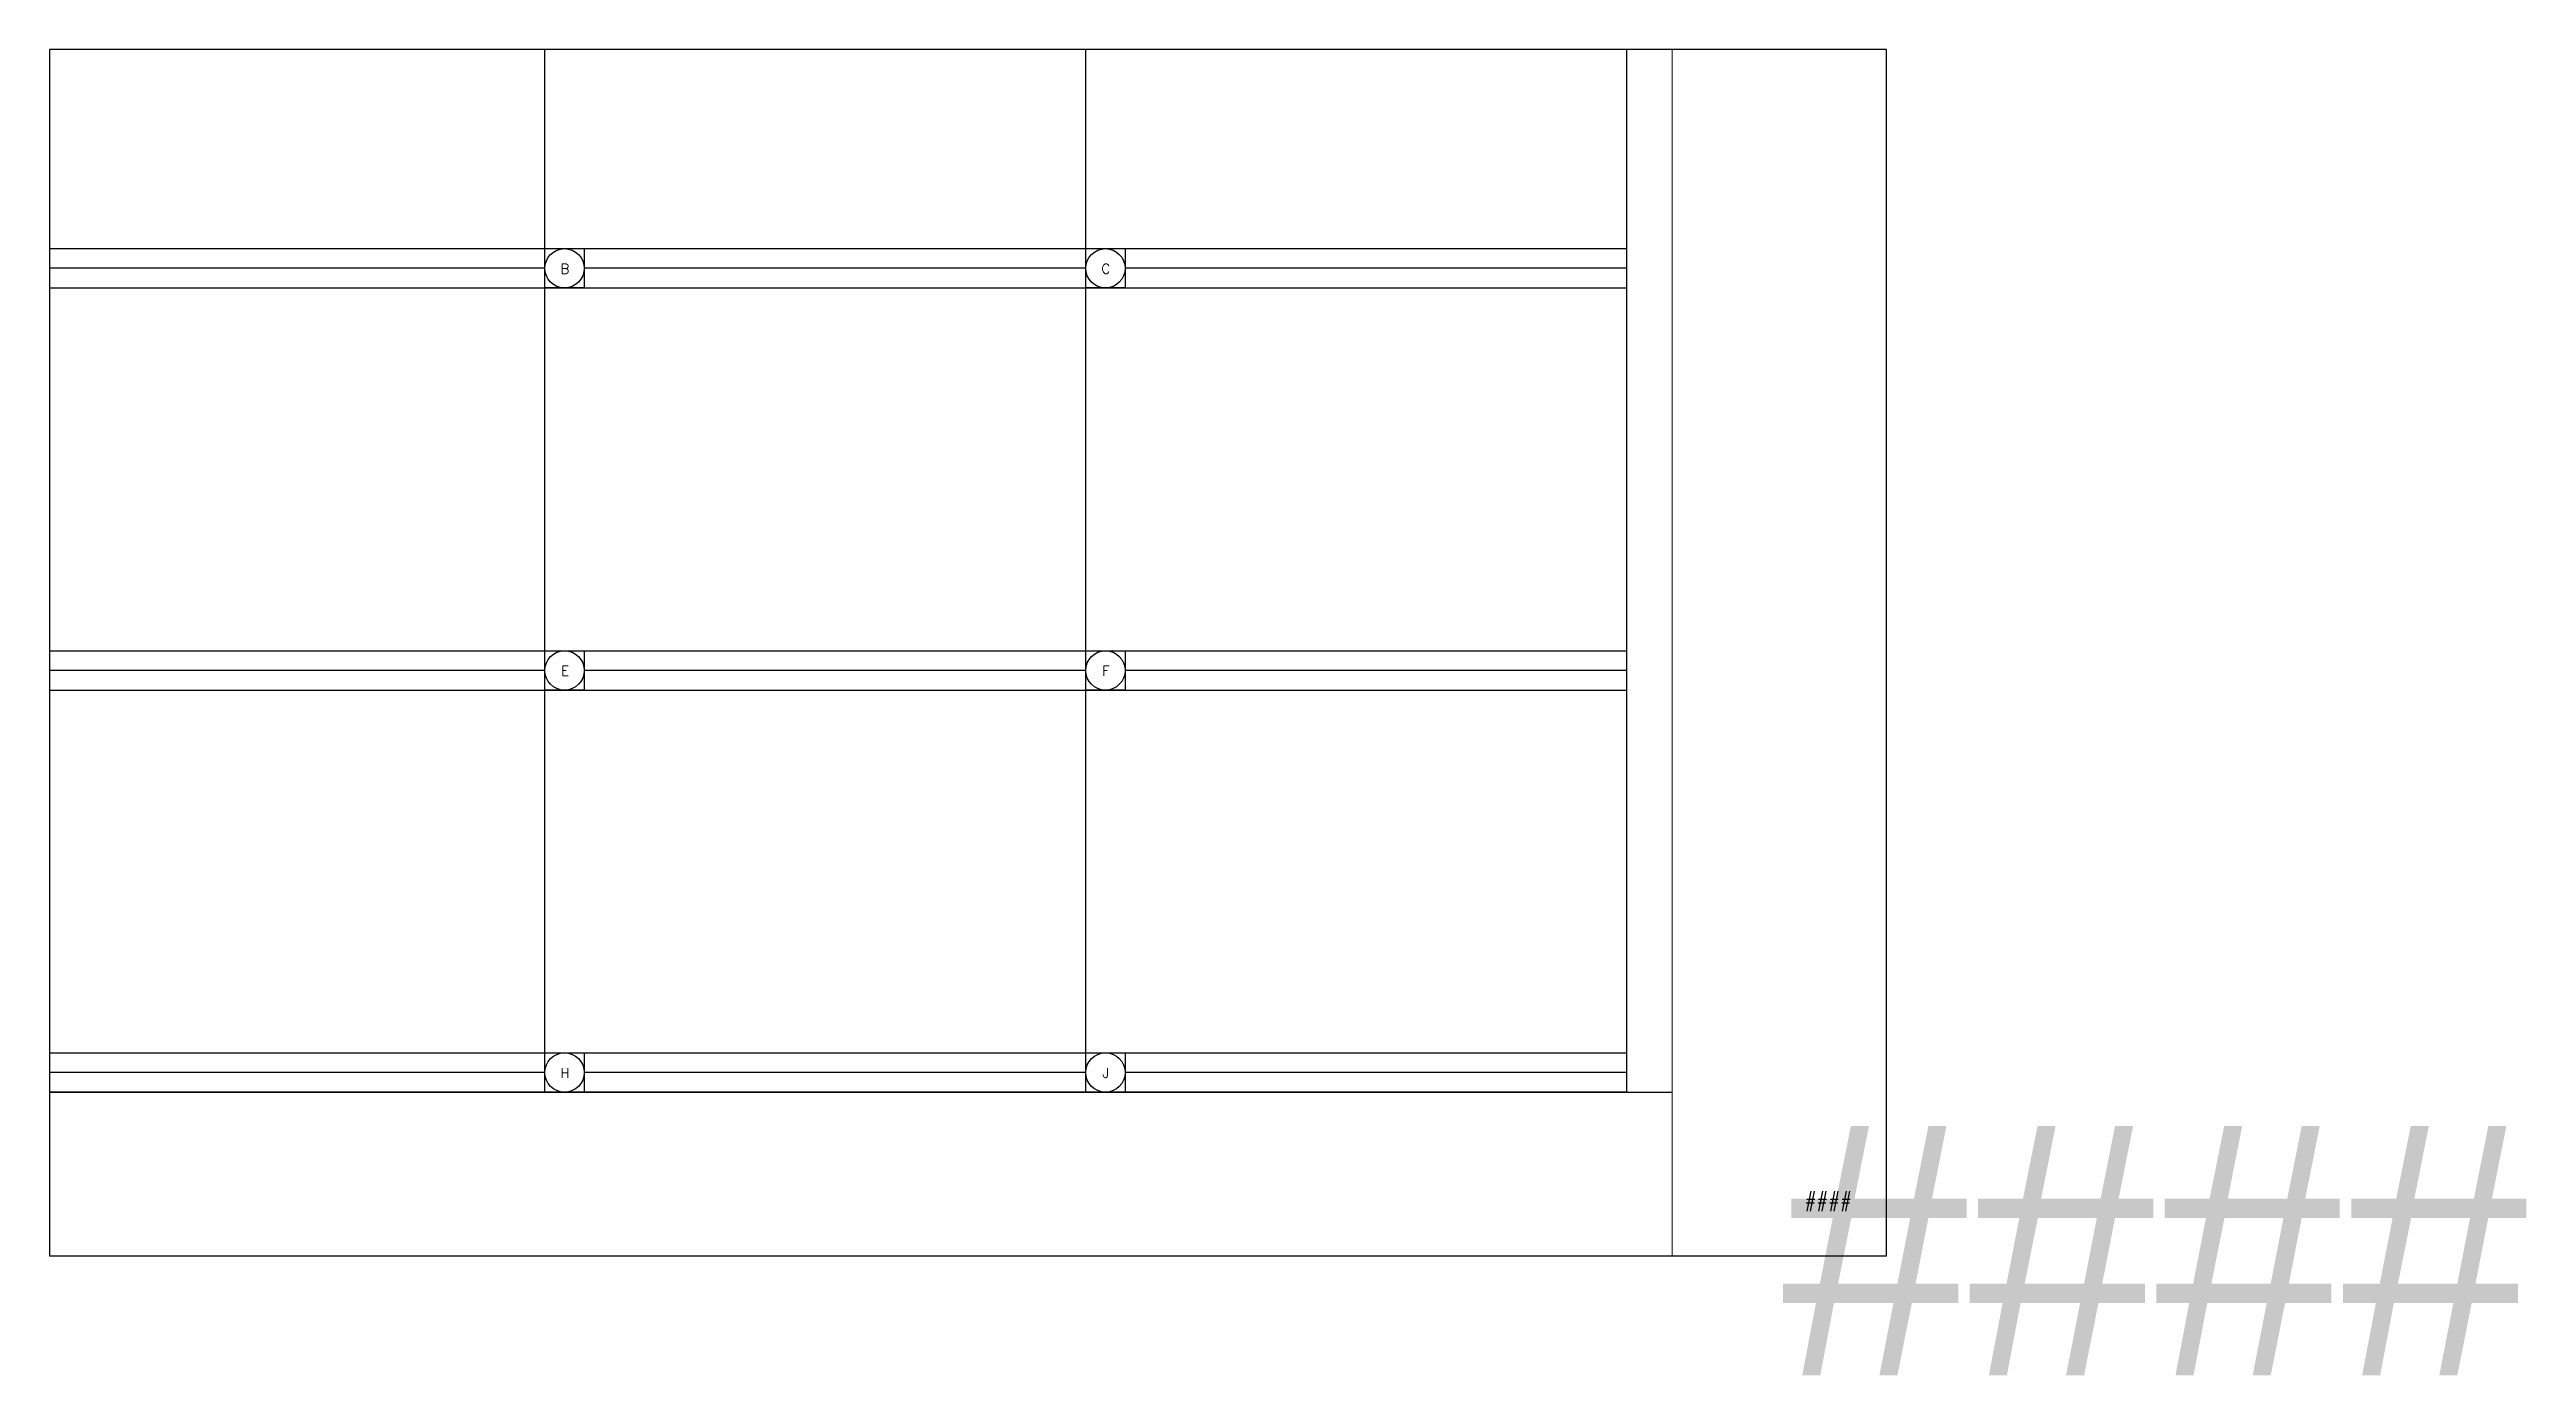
# Paper-space layout 'DETAILS 02' of a CAD drawing. Header units: inches. Extents: x 0.5 to 47.7, y -1.8 to 23.5.
# The model-space entities are those that its viewports show. They can reach past a viewport. Long polylines and large blocks are cut down to what shows.
import ezdxf
from ezdxf.enums import TextEntityAlignment as Align

# ---------------------------------------------------------------- set-up
doc = ezdxf.new("R2018")
doc.units = ezdxf.units.IN
doc.header["$MEASUREMENT"] = 0
doc.layers.add('Viewports', color=1, linetype='Continuous', plot=False)
doc.styles.add('Roman', font='romans.shx', dxfattribs={"height": 0.125})
doc.styles.add('Roman-A', font='romans.shx', dxfattribs={"height": 0.125})
doc.styles.get("Standard").update_dxf_attribs({"font": 'romans.shx'})

# ---------------------------------------------------------------- blocks, each defined once
blk = doc.blocks.new('sheetNumber')
at = {"style": 'Roman', "flags": 8}
blk.add_attdef('SHEETNUMBER', text='', height=0.25, dxfattribs=at).set_placement((0, 0), align=Align.TOP_LEFT)
blk = doc.blocks.new('sheetTitle')
at = {"lineweight": 30, "flags": 106}
blk.add_attdef('SHEETTITLE', text='', height=0.25, dxfattribs=at).set_placement((0, 0), align=Align.TOP_CENTER)
blk = doc.blocks.new('*U34')
blk.add_lwpolyline([(0, 0.75), (0.75, 0.75), (0.75, 0), (0, 0)], close=True)
blk.add_circle((0.375, 0.375), 0.375)
at = {"insert": (0.383, 0.366), "char_height": 0.188, "width": 0.46087, "attachment_point": 5, "style": 'Roman-A'}
blk.add_mtext('G', dxfattribs=at)
blk = doc.blocks.new('*U35')
blk.add_lwpolyline([(0, 0.75), (0.75, 0.75), (0.75, 0), (0, 0)], close=True)
blk.add_circle((0.375, 0.375), 0.375)
at = {"insert": (0.383, 0.366), "char_height": 0.188, "width": 0.46087, "attachment_point": 5, "style": 'Roman-A'}
blk.add_mtext('H', dxfattribs=at)
blk = doc.blocks.new('*U36')
blk.add_lwpolyline([(0, 0.75), (0.75, 0.75), (0.75, 0), (0, 0)], close=True)
blk.add_circle((0.375, 0.375), 0.375)
at = {"insert": (0.383, 0.366), "char_height": 0.188, "width": 0.46087, "attachment_point": 5, "style": 'Roman-A'}
blk.add_mtext('J', dxfattribs=at)
blk = doc.blocks.new('*U31')
blk.add_lwpolyline([(0, 0.75), (0.75, 0.75), (0.75, 0), (0, 0)], close=True)
blk.add_circle((0.375, 0.375), 0.375)
at = {"insert": (0.383, 0.366), "char_height": 0.188, "width": 0.46087, "attachment_point": 5, "style": 'Roman-A'}
blk.add_mtext('D', dxfattribs=at)
blk = doc.blocks.new('*U32')
blk.add_lwpolyline([(0, 0.75), (0.75, 0.75), (0.75, 0), (0, 0)], close=True)
blk.add_circle((0.375, 0.375), 0.375)
at = {"insert": (0.383, 0.366), "char_height": 0.188, "width": 0.46087, "attachment_point": 5, "style": 'Roman-A'}
blk.add_mtext('E', dxfattribs=at)
blk = doc.blocks.new('*U33')
blk.add_lwpolyline([(0, 0.75), (0.75, 0.75), (0.75, 0), (0, 0)], close=True)
blk.add_circle((0.375, 0.375), 0.375)
at = {"insert": (0.383, 0.366), "char_height": 0.188, "width": 0.46087, "attachment_point": 5, "style": 'Roman-A'}
blk.add_mtext('F', dxfattribs=at)
blk = doc.blocks.new('*U28')
blk.add_lwpolyline([(0, 0.75), (0.75, 0.75), (0.75, 0), (0, 0)], close=True)
blk.add_circle((0.375, 0.375), 0.35)
at = {"insert": (0.383, 0.366), "char_height": 0.188, "width": 0.46087, "attachment_point": 5, "style": 'Roman-A'}
blk.add_mtext('A', dxfattribs=at)
blk = doc.blocks.new('*U29')
blk.add_lwpolyline([(0, 0.75), (0.75, 0.75), (0.75, 0), (0, 0)], close=True)
blk.add_circle((0.375, 0.375), 0.375)
at = {"insert": (0.383, 0.366), "char_height": 0.188, "width": 0.46087, "attachment_point": 5, "style": 'Roman-A'}
blk.add_mtext('B', dxfattribs=at)
blk = doc.blocks.new('*U30')
blk.add_lwpolyline([(0, 0.75), (0.75, 0.75), (0.75, 0), (0, 0)], close=True)
blk.add_circle((0.375, 0.375), 0.375)
at = {"insert": (0.383, 0.366), "char_height": 0.188, "width": 0.46087, "attachment_point": 5, "style": 'Roman-A'}
blk.add_mtext('C', dxfattribs=at)

msp = doc.modelspace()

# ---------------------------------------------------------------- linework, layer by layer
for p, q in [((110.304, 300), (110.304, 323)), ((120.608, 300), (120.608, 323)), ((100, 316.083), (110.304, 316.083)), ((110.304, 316.083), (120.608, 316.083)), ((120.608, 316.083), (130.913, 316.083)), ((100, 315.333), (130.913, 315.333)), ((110.304, 315.708), (100.75, 315.708)), ((120.608, 315.708), (111.054, 315.708)), ((130.913, 315.708), (121.358, 315.708)), ((100, 308.417), (110.304, 308.417)), ((110.304, 308.417), (120.608, 308.417)), ((120.608, 308.417), (130.913, 308.417)), ((110.304, 308.042), (100.75, 308.042)), ((120.608, 308.042), (111.054, 308.042)), ((130.913, 308.042), (121.358, 308.042)), ((100, 307.667), (130.913, 307.667)), ((100, 300.75), (110.304, 300.75)), ((110.304, 300.75), (120.608, 300.75)), ((120.608, 300.75), (130.913, 300.75)), ((110.304, 300.375), (100.75, 300.375)), ((120.608, 300.375), (111.054, 300.375)), ((130.913, 300.375), (121.358, 300.375))]:
    msp.add_line(p, q)
for points in [[(100, 323), (130.913, 323), (130.913, 300), (100, 300)], [(100, 300), (135, 300), (135, 323), (100, 323)]]:
    msp.add_lwpolyline(points, close=True)

# ---------------------------------------------------------------- block references
for name, p in [('*U28', (100, 315.333)), ('*U29', (110.304, 315.333)), ('*U30', (120.608, 315.333)), ('*U31', (100, 307.667)), ('*U32', (110.304, 307.667)), ('*U33', (120.608, 307.667)), ('*U34', (100, 300)), ('*U35', (110.304, 300)), ('*U36', (120.608, 300))]:
    msp.add_blockref(name, p)

psp = doc.layouts.new('DETAILS 02')

# ---------------------------------------------------------------- linework, layer by layer
psp.add_lwpolyline([(0.5, 0.5), (35.5, 0.5), (35.5, 23.5), (0.5, 23.5)], close=True)

# ---------------------------------------------------------------- block references
ref = psp.add_blockref('sheetTitle', (33.5, 3))
lines = psp.add_mtext('####', dxfattribs={"insert": (33.5, 3), "char_height": 4.7812, "attachment_point": 1})
ref.add_attrib('SHEETTITLE', '', (33.5, 3), dxfattribs={"flags": 104}).embed_mtext(lines)
ref = psp.add_blockref('sheetNumber', (33.938, 1.688))
ref.add_attrib('SHEETNUMBER', '####', dxfattribs={"height": 0.25, "style": 'Roman'}).set_placement((33.938, 1.688), align=Align.TOP_LEFT)

# ---------------------------------------------------------------- viewports
at = {"layer": 'Viewports', "view_target_point": (93.1, 296.38)}
psp.add_viewport(center=(15.956, 12), size=(30.913, 23), view_center_point=(23.222, 12), view_height=23, dxfattribs=at)

doc.saveas('drawing.dxf')
